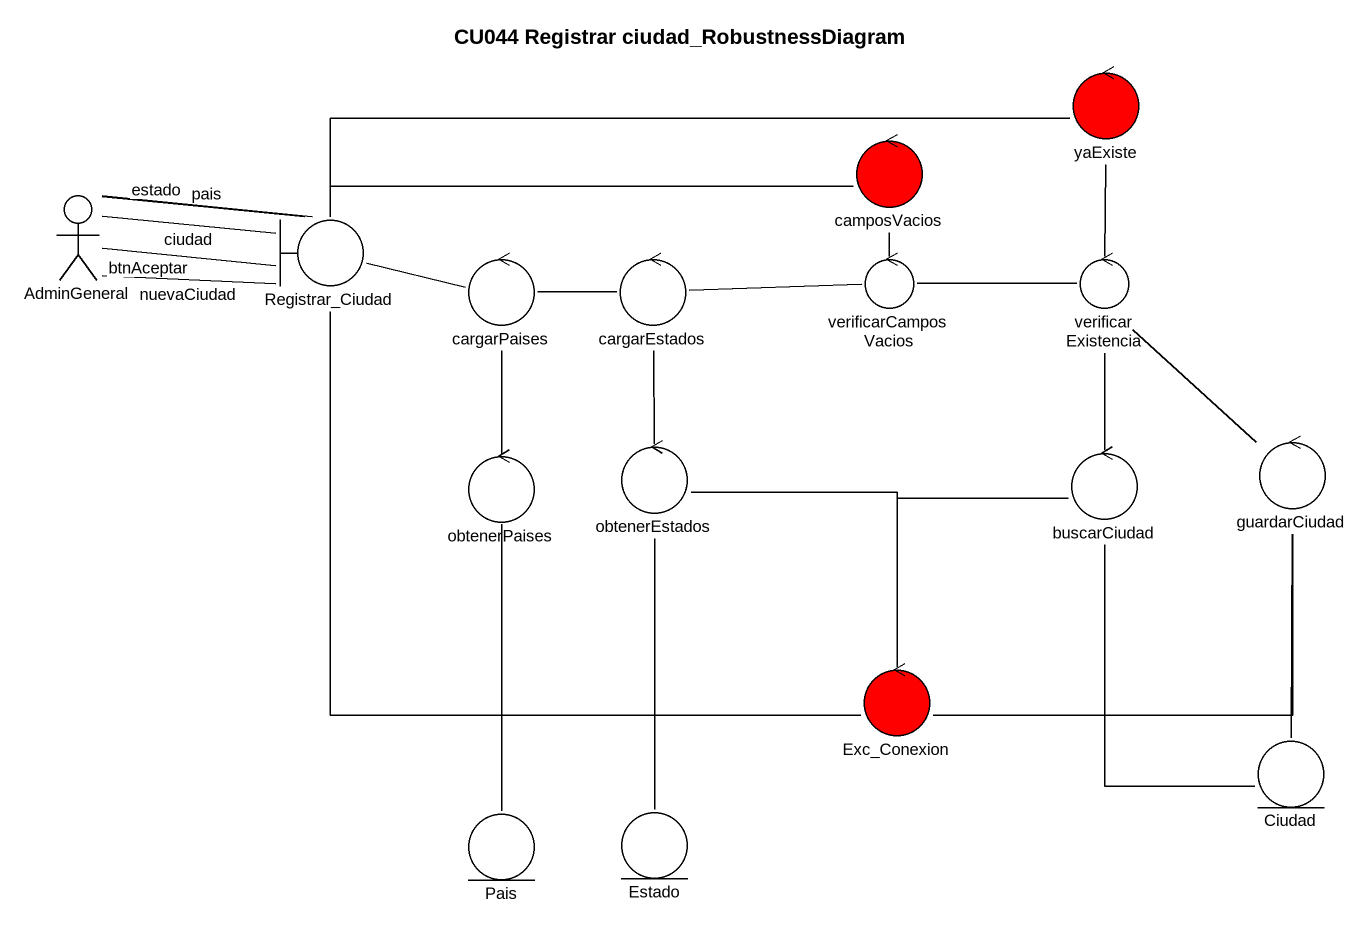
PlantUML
@startuml
title CU044 Registrar ciudad_RobustnessDiagram
control yaExiste #FF0000
control camposVacios #FF0000
actor AdminGeneral
boundary Registrar_Ciudad
control cargarPaises
control cargarEstados
control verificarCamposVacios
control verificarExistencia
control obtenerPaises
control obtenerEstados
control buscarCiudad
control guardarCiudad
control Exc_Conexion #FF0000
entity Ciudad
entity Pais
entity Estado
yaExiste -left- Registrar_Ciudad
yaExiste -- verificarExistencia
camposVacios -left- Registrar_Ciudad
camposVacios -- verificarCamposVacios
AdminGeneral -right- Registrar_Ciudad : pais
AdminGeneral -right- Registrar_Ciudad : estado
AdminGeneral -right- Registrar_Ciudad : ciudad
AdminGeneral -right- Registrar_Ciudad : btnAceptar
AdminGeneral -right- Registrar_Ciudad : nuevaCiudad
Registrar_Ciudad -right- cargarPaises
cargarPaises -- obtenerPaises
cargarEstados -left- cargarPaises
cargarEstados -- obtenerEstados
verificarCamposVacios -left- cargarEstados
verificarExistencia -left- verificarCamposVacios
verificarExistencia -- buscarCiudad
verificarExistencia -- guardarCiudad
obtenerPaises -right- Exc_Conexion
obtenerEstados -- Exc_Conexion
obtenerEstados -- Estado
buscarCiudad -- Exc_Conexion
buscarCiudad -- Ciudad
guardarCiudad -left- Exc_Conexion
guardarCiudad -- Ciudad
Exc_Conexion -up- Registrar_Ciudad
Pais -up- obtenerPaises
@enduml
